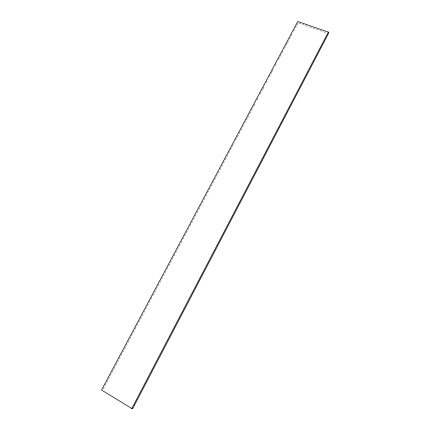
<?xml version="1.0" encoding="UTF-8"?>
<svg xmlns="http://www.w3.org/2000/svg" width="430" height="430" viewBox="0 0 430 430"><rect width="100%" height="100%" fill="white"/><g stroke="black" fill="none" stroke-linecap="round" stroke-linejoin="round"><path stroke-width="0.32" stroke-dasharray="2.15 1.61" d="M103.286 388.833L234.259 142.733M235.522 140.357L244.358 123.754M244.675 123.163L247.513 117.825M247.83 117.234L253.512 106.559M253.829 105.963L255.721 102.404M256.984 100.034L258.876 96.476M260.139 94.106L262.666 89.359M262.983 88.768L264.875 85.21M266.138 82.84L268.03 79.281M269.293 76.906L271.819 72.165M272.131 71.568L274.028 68.01M275.286 65.639L277.183 62.081M278.446 59.711L283.177 50.815M284.44 48.445L287.283 43.108M287.595 42.511L292.33 33.615M293.593 31.245L296.431 25.907M296.748 25.316L298.012 22.946M298.635 23.161L326.612 32.884"/><path stroke-width="0.64" d="M131.79 408.5L328.337 32.105L297.754 21.5L101.523 390.015L131.79 408.5L132.805 408.419L328.477 33.529L328.337 32.105"/></g></svg>
